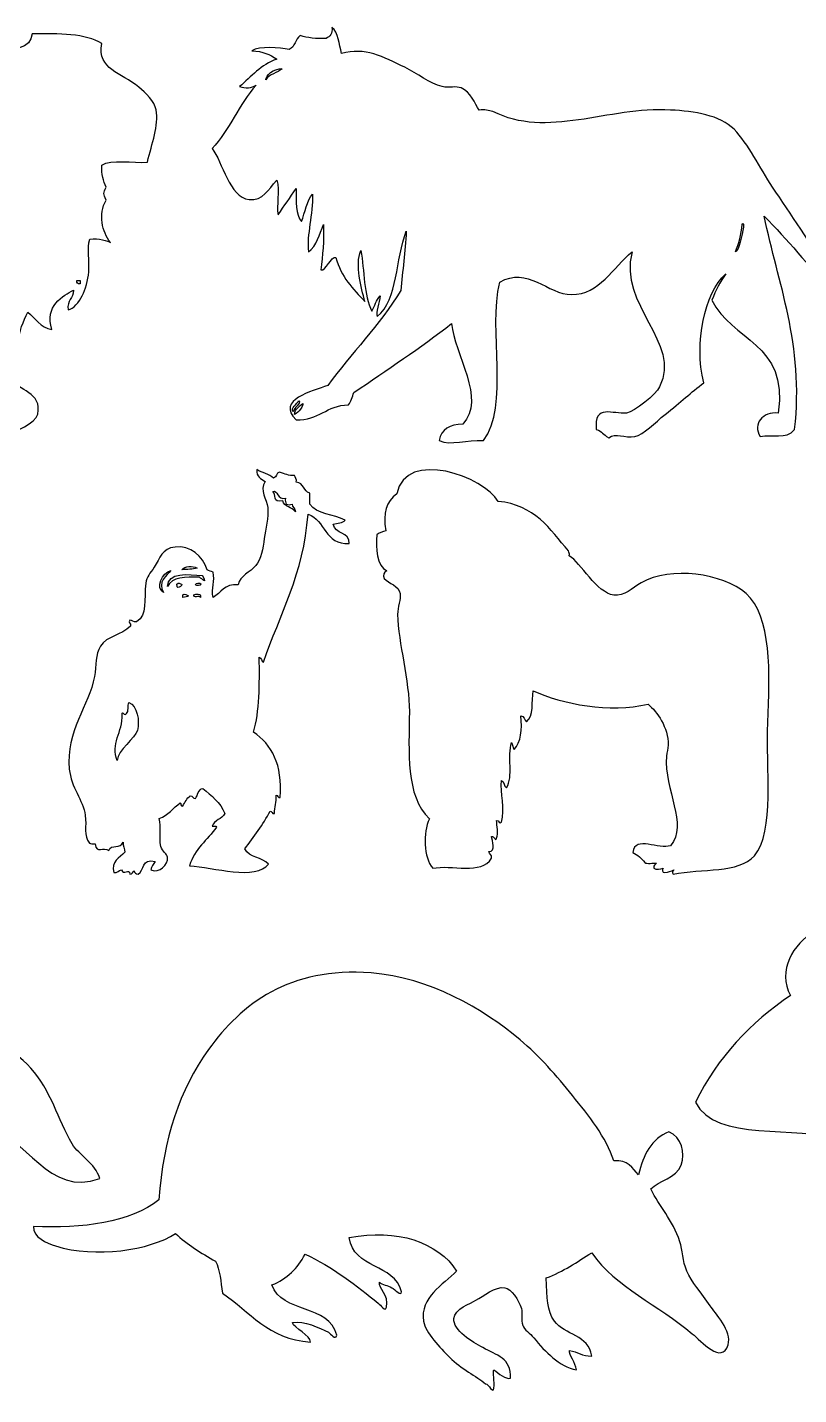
# Model space of a CAD drawing. Header units: centimetres. Extents: x -66 to 65, y -66 to 66.
# Drawn here: x -52.63 to -43.3, y -42.43 to -25.88 of the extents above; entities that cross this region are included whole.
import ezdxf

# ---------------------------------------------------------------- set-up
doc = ezdxf.new("R2010")
doc.units = ezdxf.units.CM
doc.header["$MEASUREMENT"] = 0
doc.layers.add('Layer 1', color=7, linetype='Continuous')

msp = doc.modelspace()

# ---------------------------------------------------------------- linework, layer by layer
at = {"layer": 'Layer 1'}
for points, knots in [([(-51.87578, -28.44854), (-51.91452, -28.56027), (-51.87782, -28.70759), (-51.88896, -28.84303), (-51.88896, -28.84303), (-51.89753, -28.9473), (-51.92677, -29.05676), (-51.96783, -29.13233), (-51.96783, -29.13233), (-52.00995, -29.2098), (-52.07274, -29.29336), (-52.13878, -29.30328), (-52.13878, -29.30328), (-52.1541, -29.18713), (-52.07451, -29.16596), (-52.07306, -29.06661), (-52.07306, -29.06661), (-52.1999, -29.12516), (-52.42747, -29.26275), (-52.33608, -29.54), (-52.33608, -29.54), (-52.4794, -29.51682), (-52.53325, -29.40403), (-52.62532, -29.3296), (-52.62532, -29.3296), (-52.74573, -29.54669), (-52.78306, -29.84691), (-52.83574, -30.13174), (-52.83574, -30.13174), (-52.74763, -30.28295), (-52.44506, -30.30007), (-52.507, -30.56568), (-52.507, -30.56568), (-52.5315, -30.67056), (-52.78381, -30.787), (-52.87522, -30.80235), (-52.87522, -30.80235), (-53.20717, -30.85804), (-53.48773, -30.66538), (-53.59843, -30.48675), (-53.59843, -30.48675), (-53.70924, -30.30794), (-53.7385, -30.08487), (-53.78253, -29.84238), (-53.78253, -29.84238), (-53.8191, -29.64119), (-53.82039, -29.55525), (-53.9798, -29.43476), (-53.9798, -29.43476), (-54.02364, -29.43476), (-54.06746, -29.43476), (-54.1113, -29.43476), (-54.1113, -29.43476), (-54.18173, -29.32112), (-54.23327, -29.18857), (-54.38745, -29.15859), (-54.38745, -29.15859), (-54.45341, -29.14078), (-54.43881, -29.20365), (-54.47945, -29.21119), (-54.47945, -29.21119), (-54.55216, -29.2019), (-54.55803, -29.15317), (-54.62412, -29.15859), (-54.62412, -29.15859), (-54.72453, -29.16687), (-54.78141, -29.31385), (-54.80822, -29.36896), (-54.80822, -29.36896), (-54.87196, -29.49998), (-54.97485, -29.74025), (-54.87397, -29.9081), (-54.87397, -29.9081), (-54.79354, -30.04203), (-54.57184, -30.04304), (-54.5321, -30.14482), (-54.5321, -30.14482), (-54.49064, -30.25089), (-54.55673, -30.3898), (-54.58467, -30.42099), (-54.58467, -30.42099), (-54.803, -30.42454), (-55.01811, -30.42485), (-55.13696, -30.32891), (-55.13696, -30.32891), (-55.2157, -30.07472), (-55.29309, -29.80017), (-55.37368, -29.5268), (-55.37368, -29.5268), (-55.39739, -29.44615), (-55.44734, -29.33389), (-55.42625, -29.23748), (-55.42625, -29.23748), (-55.3972, -29.10471), (-55.21503, -29.056), (-55.25528, -28.89561), (-55.25528, -28.89561), (-55.27698, -28.80944), (-55.37339, -28.73826), (-55.50515, -28.77726), (-55.50515, -28.77726), (-55.55195, -28.79107), (-55.64199, -28.92495), (-55.70242, -29.01393), (-55.70242, -29.01393), (-55.83717, -29.21237), (-55.91702, -29.31974), (-56.04429, -29.53992), (-56.04429, -29.53992), (-56.10319, -29.64181), (-56.17536, -29.76236), (-56.17581, -29.84237), (-56.17581, -29.84237), (-56.1761, -29.90037), (-56.11268, -29.98175), (-56.11003, -30.05277), (-56.11003, -30.05277), (-56.10598, -30.16286), (-56.18425, -30.3014), (-56.29413, -30.31574), (-56.29413, -30.31574), (-56.44502, -30.3355), (-56.68452, -30.27473), (-56.7281, -30.17109), (-56.7281, -30.17109), (-56.78554, -30.03446), (-56.73143, -29.84528), (-56.57022, -29.8029), (-56.57022, -29.8029), (-56.5486, -29.46955), (-56.41859, -29.24452), (-56.2941, -29.01394), (-56.2941, -29.01394), (-56.53712, -29.22508), (-56.93659, -29.3852), (-57.33296, -29.48736), (-57.33296, -29.48736), (-57.34137, -29.53149), (-57.38442, -29.54853), (-57.38553, -29.60571), (-57.38553, -29.60571), (-57.38709, -29.68273), (-57.28501, -29.7394), (-57.26721, -29.82926), (-57.26721, -29.82926), (-57.24872, -29.92258), (-57.25716, -30.04929), (-57.33293, -30.09223), (-57.33293, -30.09223), (-57.52123, -30.19894), (-57.883, -29.86064), (-57.89837, -29.68459), (-57.89837, -29.68459), (-57.92684, -29.35881), (-57.65892, -29.2879), (-57.4118, -29.19805), (-57.4118, -29.19805), (-57.11724, -29.09089), (-56.73642, -28.99109), (-56.51764, -28.81668), (-56.51764, -28.81668), (-56.4507, -28.76337), (-56.3582, -28.65618), (-56.34669, -28.56686), (-56.34669, -28.56686), (-56.28973, -28.12403), (-56.40866, -27.68138), (-56.18892, -27.39655), (-56.18892, -27.39655), (-56.13457, -27.32612), (-56.00842, -27.24248), (-55.91275, -27.173), (-55.91275, -27.173), (-55.80628, -27.09564), (-55.69711, -27.03079), (-55.58401, -27.0152), (-55.58401, -27.0152), (-54.98285, -26.93241), (-54.79195, -27.38488), (-54.36111, -27.35707), (-54.36111, -27.35707), (-54.04324, -27.33662), (-53.78913, -27.05306), (-53.61152, -26.84425), (-53.61152, -26.84425), (-53.53495, -26.75413), (-53.45113, -26.65518), (-53.3617, -26.55493), (-53.3617, -26.55493), (-53.24928, -26.42894), (-53.1517, -26.29072), (-52.94091, -26.25246), (-52.94091, -26.25246), (-52.92289, -26.22508), (-53.0391, -26.21965), (-53.01981, -26.14726), (-53.01981, -26.14726), (-52.79888, -26.15776), (-52.59375, -26.15253), (-52.57272, -25.96319), (-52.57272, -25.96319), (-52.25284, -25.96327), (-51.92494, -25.95536), (-51.73113, -26.08154), (-51.73113, -26.08154), (-51.78931, -26.39822), (-51.49404, -26.42994), (-51.28406, -26.60753), (-51.28406, -26.60753), (-51.20064, -26.67807), (-51.09255, -26.78073), (-51.07366, -26.8837), (-51.07366, -26.8837), (-51.03873, -27.07391), (-51.12687, -27.29074), (-51.17886, -27.51486), (-51.17886, -27.51486), (-51.35658, -27.53439), (-51.61651, -27.47171), (-51.73115, -27.55431), (-51.73115, -27.55431), (-51.73843, -27.66678), (-51.70922, -27.74277), (-51.67858, -27.81731), (-51.67858, -27.81731), (-51.71374, -27.89639), (-51.71374, -27.89597), (-51.67858, -27.97511), (-51.67858, -27.97511), (-51.77645, -28.14923), (-51.73126, -28.35709), (-51.62593, -28.48795), (-51.62593, -28.48795), (-51.65837, -28.47629), (-51.76717, -28.42782), (-51.87578, -28.44854)], [0, 0, 0, 0, 0.01666667, 0.01666667, 0.01666667, 0.01666667, 0.03333333, 0.03333333, 0.03333333, 0.03333333, 0.05, 0.05, 0.05, 0.05, 0.06666667, 0.06666667, 0.06666667, 0.06666667, 0.08333333, 0.08333333, 0.08333333, 0.08333333, 0.1, 0.1, 0.1, 0.1, 0.11666667, 0.11666667, 0.11666667, 0.11666667, 0.13333333, 0.13333333, 0.13333333, 0.13333333, 0.15, 0.15, 0.15, 0.15, 0.16666667, 0.16666667, 0.16666667, 0.16666667, 0.18333333, 0.18333333, 0.18333333, 0.18333333, 0.2, 0.2, 0.2, 0.2, 0.21666667, 0.21666667, 0.21666667, 0.21666667, 0.23333333, 0.23333333, 0.23333333, 0.23333333, 0.25, 0.25, 0.25, 0.25, 0.26666667, 0.26666667, 0.26666667, 0.26666667, 0.28333333, 0.28333333, 0.28333333, 0.28333333, 0.3, 0.3, 0.3, 0.3, 0.31666667, 0.31666667, 0.31666667, 0.31666667, 0.33333333, 0.33333333, 0.33333333, 0.33333333, 0.35, 0.35, 0.35, 0.35, 0.36666667, 0.36666667, 0.36666667, 0.36666667, 0.38333333, 0.38333333, 0.38333333, 0.38333333, 0.4, 0.4, 0.4, 0.4, 0.41666667, 0.41666667, 0.41666667, 0.41666667, 0.43333333, 0.43333333, 0.43333333, 0.43333333, 0.45, 0.45, 0.45, 0.45, 0.46666667, 0.46666667, 0.46666667, 0.46666667, 0.48333333, 0.48333333, 0.48333333, 0.48333333, 0.5, 0.5, 0.5, 0.5, 0.51666667, 0.51666667, 0.51666667, 0.51666667, 0.53333333, 0.53333333, 0.53333333, 0.53333333, 0.55, 0.55, 0.55, 0.55, 0.56666667, 0.56666667, 0.56666667, 0.56666667, 0.58333333, 0.58333333, 0.58333333, 0.58333333, 0.6, 0.6, 0.6, 0.6, 0.61666667, 0.61666667, 0.61666667, 0.61666667, 0.63333333, 0.63333333, 0.63333333, 0.63333333, 0.65, 0.65, 0.65, 0.65, 0.66666667, 0.66666667, 0.66666667, 0.66666667, 0.68333333, 0.68333333, 0.68333333, 0.68333333, 0.7, 0.7, 0.7, 0.7, 0.71666667, 0.71666667, 0.71666667, 0.71666667, 0.73333333, 0.73333333, 0.73333333, 0.73333333, 0.75, 0.75, 0.75, 0.75, 0.76666667, 0.76666667, 0.76666667, 0.76666667, 0.78333333, 0.78333333, 0.78333333, 0.78333333, 0.8, 0.8, 0.8, 0.8, 0.81666667, 0.81666667, 0.81666667, 0.81666667, 0.83333333, 0.83333333, 0.83333333, 0.83333333, 0.85, 0.85, 0.85, 0.85, 0.86666667, 0.86666667, 0.86666667, 0.86666667, 0.88333333, 0.88333333, 0.88333333, 0.88333333, 0.9, 0.9, 0.9, 0.9, 0.91666667, 0.91666667, 0.91666667, 0.91666667, 0.93333333, 0.93333333, 0.93333333, 0.93333333, 0.95, 0.95, 0.95, 0.95, 0.96666667, 0.96666667, 0.96666667, 0.96666667, 1, 1, 1, 1]), ([(-44.17982, -28.86878), (-44.43893, -29.1077), (-44.56439, -29.69611), (-44.44655, -30.18566), (-44.44655, -30.18566), (-44.60123, -30.30361), (-44.72309, -30.41871), (-44.9133, -30.56904), (-44.9133, -30.56904), (-45.03464, -30.66498), (-45.17608, -30.81558), (-45.28004, -30.83577), (-45.28004, -30.83577), (-45.40357, -30.85974), (-45.51219, -30.78219), (-45.59675, -30.85244), (-45.59675, -30.85244), (-45.67253, -30.80889), (-45.66721, -30.77288), (-45.74677, -30.75243), (-45.74677, -30.75243), (-45.77902, -30.43213), (-45.54317, -30.57333), (-45.38003, -30.55238), (-45.38003, -30.55238), (-45.28227, -30.53984), (-45.02379, -30.32256), (-44.97995, -30.23565), (-44.97995, -30.23565), (-44.70923, -29.69881), (-45.48864, -29.24492), (-45.31335, -28.60206), (-45.31335, -28.60206), (-45.54362, -28.79026), (-45.70726, -29.12107), (-46.0468, -29.11879), (-46.0468, -29.11879), (-46.3303, -29.11694), (-46.58462, -28.77221), (-46.91363, -28.96877), (-46.91363, -28.96877), (-47.05987, -29.54961), (-46.78925, -30.46777), (-47.11366, -30.88576), (-47.11366, -30.88576), (-47.30715, -30.86541), (-47.50942, -30.95386), (-47.64709, -30.88576), (-47.64709, -30.88576), (-47.62746, -30.74426), (-47.51731, -30.69328), (-47.36372, -30.68571), (-47.36372, -30.68571), (-47.07157, -30.38379), (-47.47072, -29.83798), (-47.49707, -29.46884), (-47.49707, -29.46884), (-47.8773, -29.76097), (-48.27793, -30.03267), (-48.6806, -30.30233), (-48.6806, -30.30233), (-48.70013, -30.35501), (-48.71105, -30.41634), (-48.7473, -30.45235), (-48.7473, -30.45235), (-49.01286, -30.4591), (-49.10324, -30.64095), (-49.38074, -30.63573), (-49.38074, -30.63573), (-49.62397, -30.38742), (-49.18662, -30.29063), (-48.99733, -30.21898), (-48.99733, -30.21898), (-48.71192, -29.8265), (-48.36693, -29.4936), (-48.11383, -29.06878), (-48.11383, -29.06878), (-48.09089, -28.83055), (-48.05729, -28.60301), (-48.04715, -28.35197), (-48.04715, -28.35197), (-48.17645, -28.68389), (-48.14616, -29.17533), (-48.39719, -29.38551), (-48.39719, -29.38551), (-48.41688, -29.33744), (-48.36954, -29.21356), (-48.36385, -29.13545), (-48.36385, -29.13545), (-48.40864, -29.18511), (-48.42841, -29.2598), (-48.46386, -29.31883), (-48.46386, -29.31883), (-48.56374, -29.12976), (-48.54964, -28.82673), (-48.59721, -28.58535), (-48.59721, -28.58535), (-48.6691, -28.76257), (-48.59157, -29.03482), (-48.5472, -29.20215), (-48.5472, -29.20215), (-48.69018, -29.05065), (-48.83721, -28.90317), (-48.89724, -28.66872), (-48.89724, -28.66872), (-48.95595, -28.64401), (-49.02017, -28.8452), (-49.08062, -28.81874), (-49.08062, -28.81874), (-49.05869, -28.64621), (-49.04297, -28.46745), (-49.04728, -28.26867), (-49.04728, -28.26867), (-49.09938, -28.38882), (-49.12983, -28.53061), (-49.23064, -28.60207), (-49.23064, -28.60207), (-49.25543, -28.39382), (-49.1727, -28.14889), (-49.18063, -27.90193), (-49.18063, -27.90193), (-49.25186, -27.98631), (-49.27122, -28.12251), (-49.31401, -28.23533), (-49.31401, -28.23533), (-49.38719, -28.15297), (-49.3764, -27.9866), (-49.38069, -27.83528), (-49.38069, -27.83528), (-49.44922, -27.94455), (-49.52666, -28.04494), (-49.59738, -28.15201), (-49.59738, -28.15201), (-49.62201, -28.05417), (-49.57304, -27.85711), (-49.61405, -27.73526), (-49.61405, -27.73526), (-49.71957, -27.84768), (-49.78058, -27.98537), (-49.94745, -27.96862), (-49.94745, -27.96862), (-50.19243, -27.94401), (-50.26823, -27.50846), (-50.39753, -27.35182), (-50.39753, -27.35182), (-50.18523, -27.13073), (-50.07082, -26.81173), (-49.8641, -26.58503), (-49.8641, -26.58503), (-49.91879, -26.6212), (-49.99245, -26.62287), (-50.06413, -26.60173), (-50.06413, -26.60173), (-49.92163, -26.48309), (-49.80661, -26.33693), (-49.61405, -26.26833), (-49.61405, -26.26833), (-49.69432, -26.21523), (-49.78547, -26.173), (-49.91411, -26.16832), (-49.91411, -26.16832), (-49.82394, -26.11183), (-49.57896, -26.12858), (-49.46403, -26.15165), (-49.46403, -26.15165), (-49.3891, -26.12657), (-49.39291, -26.02274), (-49.33065, -25.98494), (-49.33065, -25.98494), (-49.23958, -26.01055), (-49.14028, -26.02793), (-49.01392, -26.01828), (-49.01392, -26.01828), (-48.97079, -25.99476), (-48.93444, -25.96441), (-48.94724, -25.88493), (-48.94724, -25.88493), (-48.86657, -25.94875), (-48.8576, -26.08424), (-48.83056, -26.20166), (-48.83056, -26.20166), (-48.54801, -26.11924), (-48.32568, -26.24368), (-48.06377, -26.36837), (-48.06377, -26.36837), (-47.91304, -26.44013), (-47.76537, -26.56948), (-47.61369, -26.60173), (-47.61369, -26.60173), (-47.52386, -26.62083), (-47.44713, -26.59199), (-47.38033, -26.6184), (-47.38033, -26.6184), (-47.26934, -26.66224), (-47.21388, -26.81025), (-47.16364, -26.8851), (-47.16364, -26.8851), (-47.09268, -26.87526), (-47.05339, -26.89709), (-46.99695, -26.90177), (-46.99695, -26.90177), (-46.35007, -27.23988), (-45.60096, -26.84219), (-44.8466, -26.8851), (-44.8466, -26.8851), (-44.56069, -26.90135), (-44.24787, -26.94744), (-44.07981, -27.11846), (-44.07981, -27.11846), (-43.90569, -27.29563), (-43.77247, -27.58315), (-43.61306, -27.8186), (-43.61306, -27.8186), (-43.17708, -28.46241), (-42.63183, -29.28079), (-42.27951, -29.93564), (-42.27951, -29.93564), (-42.22747, -29.96141), (-42.15002, -29.9617), (-42.11282, -30.00232), (-42.11282, -30.00232), (-42.16108, -30.08741), (-42.22159, -30.16025), (-42.32951, -30.1857), (-42.32951, -30.1857), (-42.61923, -29.38264), (-43.1657, -28.73991), (-43.71307, -28.1687), (-43.71307, -28.1687), (-43.55099, -28.98441), (-43.22917, -29.71098), (-43.34636, -30.75246), (-43.34636, -30.75246), (-43.45164, -30.8783), (-43.6179, -30.80173), (-43.76308, -30.8358), (-43.76308, -30.8358), (-43.85841, -30.67948), (-43.72927, -30.53325), (-43.54639, -30.5524), (-43.54639, -30.5524), (-43.41561, -29.69928), (-44.11493, -29.67623), (-44.34654, -29.18551), (-44.34654, -29.18551), (-44.30402, -29.06682), (-44.2471, -28.96262), (-44.17982, -28.86878)], [0, 0, 0, 0, 0.01587302, 0.01587302, 0.01587302, 0.01587302, 0.03174603, 0.03174603, 0.03174603, 0.03174603, 0.04761905, 0.04761905, 0.04761905, 0.04761905, 0.06349206, 0.06349206, 0.06349206, 0.06349206, 0.07936508, 0.07936508, 0.07936508, 0.07936508, 0.0952381, 0.0952381, 0.0952381, 0.0952381, 0.11111111, 0.11111111, 0.11111111, 0.11111111, 0.12698413, 0.12698413, 0.12698413, 0.12698413, 0.14285714, 0.14285714, 0.14285714, 0.14285714, 0.15873016, 0.15873016, 0.15873016, 0.15873016, 0.17460317, 0.17460317, 0.17460317, 0.17460317, 0.19047619, 0.19047619, 0.19047619, 0.19047619, 0.20634921, 0.20634921, 0.20634921, 0.20634921, 0.22222222, 0.22222222, 0.22222222, 0.22222222, 0.23809524, 0.23809524, 0.23809524, 0.23809524, 0.25396825, 0.25396825, 0.25396825, 0.25396825, 0.26984127, 0.26984127, 0.26984127, 0.26984127, 0.28571429, 0.28571429, 0.28571429, 0.28571429, 0.3015873, 0.3015873, 0.3015873, 0.3015873, 0.31746032, 0.31746032, 0.31746032, 0.31746032, 0.33333333, 0.33333333, 0.33333333, 0.33333333, 0.34920635, 0.34920635, 0.34920635, 0.34920635, 0.36507937, 0.36507937, 0.36507937, 0.36507937, 0.38095238, 0.38095238, 0.38095238, 0.38095238, 0.3968254, 0.3968254, 0.3968254, 0.3968254, 0.41269841, 0.41269841, 0.41269841, 0.41269841, 0.42857143, 0.42857143, 0.42857143, 0.42857143, 0.44444444, 0.44444444, 0.44444444, 0.44444444, 0.46031746, 0.46031746, 0.46031746, 0.46031746, 0.47619048, 0.47619048, 0.47619048, 0.47619048, 0.49206349, 0.49206349, 0.49206349, 0.49206349, 0.50793651, 0.50793651, 0.50793651, 0.50793651, 0.52380952, 0.52380952, 0.52380952, 0.52380952, 0.53968254, 0.53968254, 0.53968254, 0.53968254, 0.55555556, 0.55555556, 0.55555556, 0.55555556, 0.57142857, 0.57142857, 0.57142857, 0.57142857, 0.58730159, 0.58730159, 0.58730159, 0.58730159, 0.6031746, 0.6031746, 0.6031746, 0.6031746, 0.61904762, 0.61904762, 0.61904762, 0.61904762, 0.63492063, 0.63492063, 0.63492063, 0.63492063, 0.65079365, 0.65079365, 0.65079365, 0.65079365, 0.66666667, 0.66666667, 0.66666667, 0.66666667, 0.68253968, 0.68253968, 0.68253968, 0.68253968, 0.6984127, 0.6984127, 0.6984127, 0.6984127, 0.71428571, 0.71428571, 0.71428571, 0.71428571, 0.73015873, 0.73015873, 0.73015873, 0.73015873, 0.74603175, 0.74603175, 0.74603175, 0.74603175, 0.76190476, 0.76190476, 0.76190476, 0.76190476, 0.77777778, 0.77777778, 0.77777778, 0.77777778, 0.79365079, 0.79365079, 0.79365079, 0.79365079, 0.80952381, 0.80952381, 0.80952381, 0.80952381, 0.82539683, 0.82539683, 0.82539683, 0.82539683, 0.84126984, 0.84126984, 0.84126984, 0.84126984, 0.85714286, 0.85714286, 0.85714286, 0.85714286, 0.87301587, 0.87301587, 0.87301587, 0.87301587, 0.88888889, 0.88888889, 0.88888889, 0.88888889, 0.9047619, 0.9047619, 0.9047619, 0.9047619, 0.92063492, 0.92063492, 0.92063492, 0.92063492, 0.93650794, 0.93650794, 0.93650794, 0.93650794, 0.95238095, 0.95238095, 0.95238095, 0.95238095, 0.96825397, 0.96825397, 0.96825397, 0.96825397, 1, 1, 1, 1]), ([(-49.74745, -26.51838), (-49.7039, -26.45081), (-49.60471, -26.43885), (-49.5474, -26.38503), (-49.5474, -26.38503), (-49.65302, -26.37974), (-49.74946, -26.47144), (-49.74745, -26.51838)], [0, 0, 0, 0, 0.33333333, 0.33333333, 0.33333333, 0.33333333, 1, 1, 1, 1]), ([(-44.06314, -28.60208), (-44.0111, -28.58713), (-43.98927, -28.39835), (-43.96313, -28.30202), (-43.96313, -28.30202), (-43.96186, -28.27866), (-43.96686, -28.23826), (-43.9798, -28.26868), (-43.9798, -28.26868), (-43.99191, -28.39546), (-44.02274, -28.50357), (-44.06314, -28.60208)], [0, 0, 0, 0, 0.25, 0.25, 0.25, 0.25, 0.5, 0.5, 0.5, 0.5, 1, 1, 1, 1]), ([(-51.99413, -28.98768), (-51.99413, -28.97453), (-51.99413, -28.96138), (-51.99413, -28.94826), (-51.99413, -28.94826), (-52.00728, -28.94826), (-52.02043, -28.94826), (-52.03358, -28.94826), (-52.03358, -28.94826), (-52.03596, -28.97691), (-52.02281, -28.99006), (-51.99413, -28.98768)], [0, 0, 0, 0, 0.25, 0.25, 0.25, 0.25, 0.5, 0.5, 0.5, 0.5, 1, 1, 1, 1]), ([(-49.41405, -30.53573), (-49.40916, -30.48424), (-49.31324, -30.43757), (-49.34735, -30.40238), (-49.34735, -30.40238), (-49.36182, -30.44432), (-49.45916, -30.48951), (-49.41405, -30.53573)], [0, 0, 0, 0, 0.33333333, 0.33333333, 0.33333333, 0.33333333, 1, 1, 1, 1]), ([(-49.39738, -30.56904), (-49.34859, -30.55055), (-49.28853, -30.45649), (-49.29737, -30.43569), (-49.29737, -30.43569), (-49.33703, -30.47385), (-49.39224, -30.49641), (-49.39738, -30.56904)], [0, 0, 0, 0, 0.33333333, 0.33333333, 0.33333333, 0.33333333, 1, 1, 1, 1]), ([(-44.81646, -36.13185), (-44.83845, -36.11076), (-44.81522, -36.09912), (-44.80633, -36.08118), (-44.80633, -36.08118), (-44.84446, -36.09033), (-44.87189, -36.11023), (-44.91783, -36.11158), (-44.91783, -36.11158), (-44.94799, -36.11372), (-44.95358, -36.07544), (-44.93812, -36.06089), (-44.93812, -36.06089), (-44.9714, -36.06404), (-45.02112, -36.08433), (-45.04962, -36.06089), (-45.04962, -36.06089), (-45.06002, -36.02009), (-45.03382, -36.01588), (-45.01922, -36.00009), (-45.01922, -36.00009), (-45.06335, -35.99353), (-45.13378, -36.01329), (-45.16112, -35.98993), (-45.16112, -35.98993), (-45.19811, -35.93908), (-45.24737, -35.90047), (-45.30302, -35.8683), (-45.30302, -35.8683), (-45.27963, -35.65751), (-44.98698, -35.84258), (-44.8469, -35.78723), (-44.8469, -35.78723), (-44.63142, -35.5299), (-44.92794, -35.11479), (-44.89757, -34.70268), (-44.89757, -34.70268), (-44.89416, -34.65611), (-44.87786, -34.61436), (-44.8773, -34.57092), (-44.8773, -34.57092), (-44.8745, -34.35375), (-45.00771, -34.16965), (-45.12056, -34.07427), (-45.12056, -34.07427), (-45.58239, -34.18365), (-46.16347, -34.07583), (-46.50917, -33.91208), (-46.50917, -33.91208), (-46.53007, -34.04323), (-46.50263, -34.2227), (-46.59024, -34.28713), (-46.59024, -34.28713), (-46.61948, -34.26909), (-46.61612, -34.21836), (-46.6612, -34.21617), (-46.6612, -34.21617), (-46.64189, -34.38394), (-46.65623, -34.53452), (-46.74229, -34.62159), (-46.74229, -34.62159), (-46.76105, -34.6032), (-46.75544, -34.56042), (-46.77269, -34.54052), (-46.77269, -34.54052), (-46.82521, -34.70234), (-46.74636, -34.95015), (-46.83352, -35.08789), (-46.83352, -35.08789), (-46.86831, -35.07201), (-46.85625, -35.00928), (-46.89432, -34.99666), (-46.89432, -34.99666), (-46.90652, -35.152), (-46.85331, -35.33713), (-46.89432, -35.50347), (-46.89432, -35.50347), (-46.92181, -35.53109), (-46.91956, -35.47725), (-46.95515, -35.48318), (-46.95515, -35.48318), (-46.94861, -35.54104), (-46.93128, -35.64148), (-46.95515, -35.69604), (-46.95515, -35.69604), (-46.96293, -35.74724), (-46.98322, -35.6641), (-47.01595, -35.67575), (-47.01595, -35.67575), (-47.00682, -35.72621), (-46.95703, -35.85863), (-47.04638, -35.85821), (-47.04638, -35.85821), (-47.03969, -35.88866), (-47.00741, -35.89358), (-47.01595, -35.93928), (-47.01595, -35.93928), (-47.13398, -36.14534), (-47.50636, -36.01172), (-47.72548, -36.06091), (-47.72548, -36.06091), (-47.83967, -35.92669), (-47.84555, -35.63152), (-47.76601, -35.46287), (-47.76601, -35.46287), (-48.06076, -35.17641), (-48.01088, -34.65478), (-48.00927, -34.16546), (-48.00927, -34.16546), (-48.00803, -33.79264), (-48.14376, -33.33509), (-48.15117, -32.9897), (-48.15117, -32.9897), (-48.15315, -32.89691), (-48.10971, -32.80507), (-48.12077, -32.73631), (-48.12077, -32.73631), (-48.13567, -32.64368), (-48.25714, -32.6118), (-48.31336, -32.55385), (-48.31336, -32.55385), (-48.33289, -32.51625), (-48.31521, -32.47651), (-48.28296, -32.46262), (-48.28296, -32.46262), (-48.40456, -32.40409), (-48.4147, -32.18359), (-48.40459, -32.02677), (-48.40459, -32.02677), (-48.38027, -31.99703), (-48.33318, -31.99007), (-48.29309, -31.97608), (-48.29309, -31.97608), (-48.3345, -31.75648), (-48.28825, -31.62384), (-48.16133, -31.53012), (-48.16133, -31.53012), (-48.05084, -30.97539), (-47.09577, -31.32565), (-46.93488, -31.62132), (-46.93488, -31.62132), (-46.49091, -31.66048), (-46.30774, -31.96046), (-46.08345, -32.21936), (-46.08345, -32.21936), (-46.08369, -32.24325), (-46.06599, -32.24921), (-46.07332, -32.28019), (-46.07332, -32.28019), (-45.93875, -32.35824), (-45.73828, -32.72985), (-45.53608, -32.75657), (-45.53608, -32.75657), (-45.40514, -32.7739), (-45.31494, -32.66891), (-45.20159, -32.60454), (-45.20159, -32.60454), (-44.84906, -32.40425), (-44.21451, -32.48982), (-43.93458, -32.7363), (-43.93458, -32.7363), (-43.62438, -33.00943), (-43.64327, -33.70023), (-43.67105, -34.29724), (-43.67105, -34.29724), (-43.696, -34.83403), (-43.5813, -35.62243), (-43.83321, -35.90887), (-43.83321, -35.90887), (-44.02311, -36.12479), (-44.4666, -36.05846), (-44.81646, -36.13185)], [0, 0, 0, 0, 0.02272727, 0.02272727, 0.02272727, 0.02272727, 0.04545455, 0.04545455, 0.04545455, 0.04545455, 0.06818182, 0.06818182, 0.06818182, 0.06818182, 0.09090909, 0.09090909, 0.09090909, 0.09090909, 0.11363636, 0.11363636, 0.11363636, 0.11363636, 0.13636364, 0.13636364, 0.13636364, 0.13636364, 0.15909091, 0.15909091, 0.15909091, 0.15909091, 0.18181818, 0.18181818, 0.18181818, 0.18181818, 0.20454545, 0.20454545, 0.20454545, 0.20454545, 0.22727273, 0.22727273, 0.22727273, 0.22727273, 0.25, 0.25, 0.25, 0.25, 0.27272727, 0.27272727, 0.27272727, 0.27272727, 0.29545455, 0.29545455, 0.29545455, 0.29545455, 0.31818182, 0.31818182, 0.31818182, 0.31818182, 0.34090909, 0.34090909, 0.34090909, 0.34090909, 0.36363636, 0.36363636, 0.36363636, 0.36363636, 0.38636364, 0.38636364, 0.38636364, 0.38636364, 0.40909091, 0.40909091, 0.40909091, 0.40909091, 0.43181818, 0.43181818, 0.43181818, 0.43181818, 0.45454545, 0.45454545, 0.45454545, 0.45454545, 0.47727273, 0.47727273, 0.47727273, 0.47727273, 0.5, 0.5, 0.5, 0.5, 0.52272727, 0.52272727, 0.52272727, 0.52272727, 0.54545455, 0.54545455, 0.54545455, 0.54545455, 0.56818182, 0.56818182, 0.56818182, 0.56818182, 0.59090909, 0.59090909, 0.59090909, 0.59090909, 0.61363636, 0.61363636, 0.61363636, 0.61363636, 0.63636364, 0.63636364, 0.63636364, 0.63636364, 0.65909091, 0.65909091, 0.65909091, 0.65909091, 0.68181818, 0.68181818, 0.68181818, 0.68181818, 0.70454545, 0.70454545, 0.70454545, 0.70454545, 0.72727273, 0.72727273, 0.72727273, 0.72727273, 0.75, 0.75, 0.75, 0.75, 0.77272727, 0.77272727, 0.77272727, 0.77272727, 0.79545455, 0.79545455, 0.79545455, 0.79545455, 0.81818182, 0.81818182, 0.81818182, 0.81818182, 0.84090909, 0.84090909, 0.84090909, 0.84090909, 0.86363636, 0.86363636, 0.86363636, 0.86363636, 0.88636364, 0.88636364, 0.88636364, 0.88636364, 0.90909091, 0.90909091, 0.90909091, 0.90909091, 0.93181818, 0.93181818, 0.93181818, 0.93181818, 0.95454545, 0.95454545, 0.95454545, 0.95454545, 1, 1, 1, 1]), ([(-49.85601, -31.23706), (-49.7905, -31.27331), (-49.70655, -31.29109), (-49.65249, -31.33882), (-49.65249, -31.33882), (-49.6132, -31.33064), (-49.62063, -31.27572), (-49.58129, -31.26759), (-49.58129, -31.26759), (-49.50837, -31.28423), (-49.47347, -31.3158), (-49.39812, -31.30828), (-49.39812, -31.30828), (-49.38653, -31.33061), (-49.37187, -31.34987), (-49.37777, -31.38969), (-49.37777, -31.38969), (-49.28599, -31.39628), (-49.29085, -31.49949), (-49.21495, -31.52198), (-49.21495, -31.52198), (-49.21495, -31.56606), (-49.21495, -31.61017), (-49.21495, -31.65425), (-49.21495, -31.65425), (-49.13063, -31.77686), (-48.92282, -31.77593), (-48.78759, -31.84761), (-48.78759, -31.84761), (-48.81172, -31.88791), (-48.88493, -31.87915), (-48.93007, -31.89849), (-48.93007, -31.89849), (-48.91152, -32.02242), (-48.73137, -31.98472), (-48.73671, -32.13254), (-48.73671, -32.13254), (-49.03357, -32.14447), (-49.02444, -31.85044), (-49.23532, -31.77638), (-49.23532, -31.77638), (-49.28826, -32.50015), (-49.57639, -32.98878), (-49.77462, -33.56729), (-49.77462, -33.56729), (-49.79796, -33.55329), (-49.79854, -33.51657), (-49.82553, -33.50622), (-49.82553, -33.50622), (-49.8231, -33.83422), (-49.81839, -34.16456), (-49.89673, -34.41186), (-49.89673, -34.41186), (-49.67234, -34.56053), (-49.54338, -34.80471), (-49.57111, -35.20553), (-49.57111, -35.20553), (-49.60305, -35.21035), (-49.59799, -35.17815), (-49.62199, -35.17502), (-49.62199, -35.17502), (-49.61151, -35.26688), (-49.64305, -35.31678), (-49.64236, -35.39888), (-49.64236, -35.39888), (-49.6743, -35.4037), (-49.66924, -35.3715), (-49.69324, -35.36835), (-49.69324, -35.36835), (-49.78082, -35.53517), (-49.89073, -35.67966), (-49.99849, -35.82626), (-49.99849, -35.82626), (-49.94727, -35.93109), (-49.78947, -35.92929), (-49.71359, -36.00943), (-49.71359, -36.00943), (-49.86334, -36.21165), (-50.38211, -36.04901), (-50.67006, -36.0298), (-50.67006, -36.0298), (-50.61063, -35.82464), (-50.45106, -35.71966), (-50.34444, -35.56173), (-50.34444, -35.56173), (-50.34275, -35.53966), (-50.38053, -35.5571), (-50.39532, -35.55154), (-50.39532, -35.55154), (-50.36944, -35.47566), (-50.27803, -35.46531), (-50.24268, -35.3989), (-50.24268, -35.3989), (-50.29668, -35.26293), (-50.40638, -35.18268), (-50.50724, -35.09362), (-50.50724, -35.09362), (-50.56854, -35.10354), (-50.56561, -35.1777), (-50.59884, -35.21573), (-50.59884, -35.21573), (-50.63485, -35.22123), (-50.62384, -35.17969), (-50.65988, -35.18522), (-50.65988, -35.18522), (-50.70322, -35.21313), (-50.72425, -35.26333), (-50.75148, -35.3073), (-50.75148, -35.3073), (-50.78431, -35.31643), (-50.76577, -35.27412), (-50.78199, -35.26661), (-50.78199, -35.26661), (-50.86639, -35.33146), (-50.93002, -35.41708), (-51.03639, -35.45997), (-51.03639, -35.45997), (-51.00594, -35.55728), (-51.0429, -35.68225), (-51.01602, -35.79575), (-51.01602, -35.79575), (-51.0011, -35.85875), (-50.93797, -35.88587), (-50.93463, -35.92802), (-50.93463, -35.92802), (-50.92749, -36.01777), (-51.0353, -36.12582), (-51.13812, -36.08068), (-51.13812, -36.08068), (-51.13762, -36.03028), (-51.09788, -36.01919), (-51.08724, -35.97889), (-51.08724, -35.97889), (-51.25004, -35.93481), (-51.2158, -36.08774), (-51.29073, -36.13155), (-51.29073, -36.13155), (-51.32118, -36.13147), (-51.33349, -36.11327), (-51.34161, -36.09083), (-51.34161, -36.09083), (-51.36193, -36.10107), (-51.35767, -36.13584), (-51.39249, -36.13155), (-51.39249, -36.13155), (-51.39733, -36.05292), (-51.46761, -36.14801), (-51.49428, -36.08067), (-51.49428, -36.08067), (-51.53159, -36.08406), (-51.53534, -36.12097), (-51.58585, -36.11118), (-51.58585, -36.11118), (-51.62705, -35.9841), (-51.51288, -35.92716), (-51.45356, -35.86697), (-51.45356, -35.86697), (-51.45605, -35.82196), (-51.47441, -35.79283), (-51.47393, -35.74489), (-51.47393, -35.74489), (-51.50335, -35.82784), (-51.61884, -35.76233), (-51.64691, -35.84665), (-51.64691, -35.84665), (-51.71205, -35.78892), (-51.79912, -35.89904), (-51.80971, -35.76524), (-51.80971, -35.76524), (-51.83672, -35.76513), (-51.86781, -35.7691), (-51.88091, -35.75505), (-51.88091, -35.75505), (-51.95573, -35.66414), (-51.9124, -35.55502), (-51.93182, -35.41927), (-51.93182, -35.41927), (-51.9578, -35.23713), (-52.10375, -35.0791), (-52.12515, -34.85965), (-52.12515, -34.85965), (-52.16992, -34.40084), (-51.88628, -34.09395), (-51.8199, -33.74033), (-51.8199, -33.74033), (-51.79471, -33.60627), (-51.81262, -33.47178), (-51.74867, -33.37399), (-51.74867, -33.37399), (-51.66461, -33.24548), (-51.50277, -33.24294), (-51.38235, -33.12981), (-51.38235, -33.12981), (-51.37269, -33.09041), (-51.42201, -33.0879), (-51.39251, -33.05858), (-51.39251, -33.05858), (-51.35917, -33.05914), (-51.35362, -33.08753), (-51.31112, -33.07895), (-51.31112, -33.07895), (-51.17272, -32.99799), (-51.22489, -32.80997), (-51.1992, -32.61088), (-51.1992, -32.61088), (-51.18878, -32.53023), (-51.14591, -32.49348), (-51.09741, -32.41755), (-51.09741, -32.41755), (-51.02618, -32.30595), (-51.00743, -32.1922), (-50.84304, -32.17334), (-50.84304, -32.17334), (-50.66135, -32.15246), (-50.50964, -32.28415), (-50.45638, -32.44808), (-50.45638, -32.44808), (-50.43611, -32.46176), (-50.40793, -32.46747), (-50.38515, -32.47859), (-50.38515, -32.47859), (-50.3584, -32.58315), (-50.40714, -32.67451), (-50.38515, -32.78387), (-50.38515, -32.78387), (-50.28971, -32.72669), (-50.24765, -32.61612), (-50.0799, -32.63123), (-50.0799, -32.63123), (-50.05744, -32.51622), (-49.93446, -32.47931), (-49.86622, -32.39718), (-49.86622, -32.39718), (-49.80838, -32.32759), (-49.77954, -32.18612), (-49.76443, -32.07156), (-49.76443, -32.07156), (-49.74903, -31.95446), (-49.71003, -31.81444), (-49.72374, -31.69508), (-49.72374, -31.69508), (-49.7353, -31.59443), (-49.82852, -31.48847), (-49.75427, -31.37962), (-49.75427, -31.37962), (-49.80203, -31.34591), (-49.86442, -31.32686), (-49.85601, -31.23706)], [0, 0, 0, 0, 0.01587302, 0.01587302, 0.01587302, 0.01587302, 0.03174603, 0.03174603, 0.03174603, 0.03174603, 0.04761905, 0.04761905, 0.04761905, 0.04761905, 0.06349206, 0.06349206, 0.06349206, 0.06349206, 0.07936508, 0.07936508, 0.07936508, 0.07936508, 0.0952381, 0.0952381, 0.0952381, 0.0952381, 0.11111111, 0.11111111, 0.11111111, 0.11111111, 0.12698413, 0.12698413, 0.12698413, 0.12698413, 0.14285714, 0.14285714, 0.14285714, 0.14285714, 0.15873016, 0.15873016, 0.15873016, 0.15873016, 0.17460317, 0.17460317, 0.17460317, 0.17460317, 0.19047619, 0.19047619, 0.19047619, 0.19047619, 0.20634921, 0.20634921, 0.20634921, 0.20634921, 0.22222222, 0.22222222, 0.22222222, 0.22222222, 0.23809524, 0.23809524, 0.23809524, 0.23809524, 0.25396825, 0.25396825, 0.25396825, 0.25396825, 0.26984127, 0.26984127, 0.26984127, 0.26984127, 0.28571429, 0.28571429, 0.28571429, 0.28571429, 0.3015873, 0.3015873, 0.3015873, 0.3015873, 0.31746032, 0.31746032, 0.31746032, 0.31746032, 0.33333333, 0.33333333, 0.33333333, 0.33333333, 0.34920635, 0.34920635, 0.34920635, 0.34920635, 0.36507937, 0.36507937, 0.36507937, 0.36507937, 0.38095238, 0.38095238, 0.38095238, 0.38095238, 0.3968254, 0.3968254, 0.3968254, 0.3968254, 0.41269841, 0.41269841, 0.41269841, 0.41269841, 0.42857143, 0.42857143, 0.42857143, 0.42857143, 0.44444444, 0.44444444, 0.44444444, 0.44444444, 0.46031746, 0.46031746, 0.46031746, 0.46031746, 0.47619048, 0.47619048, 0.47619048, 0.47619048, 0.49206349, 0.49206349, 0.49206349, 0.49206349, 0.50793651, 0.50793651, 0.50793651, 0.50793651, 0.52380952, 0.52380952, 0.52380952, 0.52380952, 0.53968254, 0.53968254, 0.53968254, 0.53968254, 0.55555556, 0.55555556, 0.55555556, 0.55555556, 0.57142857, 0.57142857, 0.57142857, 0.57142857, 0.58730159, 0.58730159, 0.58730159, 0.58730159, 0.6031746, 0.6031746, 0.6031746, 0.6031746, 0.61904762, 0.61904762, 0.61904762, 0.61904762, 0.63492063, 0.63492063, 0.63492063, 0.63492063, 0.65079365, 0.65079365, 0.65079365, 0.65079365, 0.66666667, 0.66666667, 0.66666667, 0.66666667, 0.68253968, 0.68253968, 0.68253968, 0.68253968, 0.6984127, 0.6984127, 0.6984127, 0.6984127, 0.71428571, 0.71428571, 0.71428571, 0.71428571, 0.73015873, 0.73015873, 0.73015873, 0.73015873, 0.74603175, 0.74603175, 0.74603175, 0.74603175, 0.76190476, 0.76190476, 0.76190476, 0.76190476, 0.77777778, 0.77777778, 0.77777778, 0.77777778, 0.79365079, 0.79365079, 0.79365079, 0.79365079, 0.80952381, 0.80952381, 0.80952381, 0.80952381, 0.82539683, 0.82539683, 0.82539683, 0.82539683, 0.84126984, 0.84126984, 0.84126984, 0.84126984, 0.85714286, 0.85714286, 0.85714286, 0.85714286, 0.87301587, 0.87301587, 0.87301587, 0.87301587, 0.88888889, 0.88888889, 0.88888889, 0.88888889, 0.9047619, 0.9047619, 0.9047619, 0.9047619, 0.92063492, 0.92063492, 0.92063492, 0.92063492, 0.93650794, 0.93650794, 0.93650794, 0.93650794, 0.95238095, 0.95238095, 0.95238095, 0.95238095, 0.96825397, 0.96825397, 0.96825397, 0.96825397, 1, 1, 1, 1]), ([(-49.54054, -31.61356), (-49.52504, -31.69301), (-49.42775, -31.69069), (-49.3879, -31.74585), (-49.3879, -31.74585), (-49.3892, -31.70304), (-49.42732, -31.69706), (-49.42859, -31.65425), (-49.42859, -31.65425), (-49.45743, -31.66486), (-49.47103, -31.66483), (-49.49982, -31.65425), (-49.49982, -31.65425), (-49.50307, -31.63038), (-49.51591, -31.61607), (-49.51001, -31.58305), (-49.51001, -31.58305), (-49.60764, -31.6093), (-49.60044, -31.47695), (-49.66265, -31.50164), (-49.66265, -31.50164), (-49.6142, -31.52924), (-49.67217, -31.64979), (-49.54054, -31.61356)], [0, 0, 0, 0, 0.14285714, 0.14285714, 0.14285714, 0.14285714, 0.28571429, 0.28571429, 0.28571429, 0.28571429, 0.42857143, 0.42857143, 0.42857143, 0.42857143, 0.57142857, 0.57142857, 0.57142857, 0.57142857, 0.71428571, 0.71428571, 0.71428571, 0.71428571, 1, 1, 1, 1]), ([(-50.76162, -32.44795), (-50.69629, -32.44544), (-50.63068, -32.44321), (-50.57848, -32.42758), (-50.57848, -32.42758), (-50.63597, -32.39763), (-50.72334, -32.4052), (-50.76162, -32.44795)], [0, 0, 0, 0, 0.33333333, 0.33333333, 0.33333333, 0.33333333, 1, 1, 1, 1]), ([(-50.98549, -32.7227), (-51.06161, -32.59694), (-50.94678, -32.51913), (-50.89392, -32.45814), (-50.89392, -32.45814), (-50.99977, -32.48008), (-51.08595, -32.6724), (-50.98549, -32.7227)], [0, 0, 0, 0, 0.33333333, 0.33333333, 0.33333333, 0.33333333, 1, 1, 1, 1]), ([(-50.54794, -32.53953), (-50.53651, -32.55863), (-50.50852, -32.56115), (-50.49706, -32.58025), (-50.49706, -32.58025), (-50.47526, -32.602), (-50.50436, -32.52733), (-50.51743, -32.51918), (-50.51743, -32.51918), (-50.67787, -32.50402), (-50.93706, -32.47058), (-50.93465, -32.65145), (-50.93465, -32.65145), (-50.88468, -32.53519), (-50.71892, -32.53476), (-50.54794, -32.53953)], [0, 0, 0, 0, 0.2, 0.2, 0.2, 0.2, 0.4, 0.4, 0.4, 0.4, 0.6, 0.6, 0.6, 0.6, 1, 1, 1, 1]), ([(-50.82269, -32.62094), (-50.82343, -32.63867), (-50.82039, -32.65256), (-50.8125, -32.66163), (-50.8125, -32.66163), (-50.78771, -32.65589), (-50.76014, -32.65293), (-50.76159, -32.62094), (-50.76159, -32.62094), (-50.78541, -32.61779), (-50.80369, -32.60102), (-50.82269, -32.62094)], [0, 0, 0, 0, 0.25, 0.25, 0.25, 0.25, 0.5, 0.5, 0.5, 0.5, 1, 1, 1, 1]), ([(-50.75146, -32.7532), (-50.75146, -32.76339), (-50.75146, -32.77357), (-50.75146, -32.78373), (-50.75146, -32.78373), (-50.7249, -32.77979), (-50.69563, -32.77852), (-50.68023, -32.76336), (-50.68023, -32.76336), (-50.70048, -32.75389), (-50.72868, -32.73027), (-50.75146, -32.7532)], [0, 0, 0, 0, 0.25, 0.25, 0.25, 0.25, 0.5, 0.5, 0.5, 0.5, 1, 1, 1, 1]), ([(-50.61917, -32.7532), (-50.62586, -32.79723), (-50.54789, -32.75653), (-50.53776, -32.78373), (-50.53776, -32.78373), (-50.5249, -32.72643), (-50.59186, -32.74291), (-50.61917, -32.7532)], [0, 0, 0, 0, 0.33333333, 0.33333333, 0.33333333, 0.33333333, 1, 1, 1, 1]), ([(-50.59885, -32.63113), (-50.58126, -32.64886), (-50.53593, -32.6424), (-50.52762, -32.62094), (-50.52762, -32.62094), (-50.54133, -32.60705), (-50.59864, -32.60155), (-50.59885, -32.63113)], [0, 0, 0, 0, 0.33333333, 0.33333333, 0.33333333, 0.33333333, 1, 1, 1, 1]), ([(-51.43321, -34.18799), (-51.45417, -34.22585), (-51.48483, -34.14838), (-51.48412, -34.19815), (-51.48412, -34.19815), (-51.47602, -34.41307), (-51.63006, -34.55772), (-51.54516, -34.7578), (-51.54516, -34.7578), (-51.53788, -34.62852), (-51.32669, -34.48875), (-51.30098, -34.39148), (-51.30098, -34.39148), (-51.27063, -34.27673), (-51.30064, -34.09152), (-51.40274, -34.0557), (-51.40274, -34.0557), (-51.42123, -34.09141), (-51.4021, -34.16481), (-51.43321, -34.18799)], [0, 0, 0, 0, 0.16666667, 0.16666667, 0.16666667, 0.16666667, 0.33333333, 0.33333333, 0.33333333, 0.33333333, 0.5, 0.5, 0.5, 0.5, 0.66666667, 0.66666667, 0.66666667, 0.66666667, 1, 1, 1, 1]), ([(-42.5816, -37.20289), (-42.48209, -36.71667), (-41.83143, -36.81004), (-41.98629, -37.44102), (-41.98629, -37.44102), (-41.58259, -37.57583), (-41.10637, -37.42837), (-40.63691, -37.44102), (-40.63691, -37.44102), (-40.33153, -37.44925), (-40.02369, -37.52206), (-39.70425, -37.54024), (-39.70425, -37.54024), (-39.22514, -37.56749), (-38.78183, -37.56561), (-38.45409, -37.73868), (-38.45409, -37.73868), (-38.14204, -37.90349), (-37.83348, -38.24758), (-37.66034, -38.61181), (-37.66034, -38.61181), (-37.52077, -38.90547), (-37.22722, -39.43443), (-36.92612, -39.58415), (-36.92612, -39.58415), (-36.29467, -39.89818), (-35.165, -39.74367), (-34.78299, -40.29853), (-34.78299, -40.29853), (-34.33442, -40.95007), (-35.31258, -41.08932), (-35.81487, -41.11212), (-35.81487, -41.11212), (-36.33232, -41.13564), (-36.74898, -41.13559), (-37.26346, -41.21134), (-37.26346, -41.21134), (-37.5585, -41.25478), (-38.08986, -41.31527), (-38.07705, -41.54868), (-38.07705, -41.54868), (-38.06805, -41.71251), (-37.87411, -41.65092), (-37.87861, -41.78681), (-37.87861, -41.78681), (-38.09139, -41.77726), (-38.31898, -41.74977), (-38.35486, -41.60822), (-38.35486, -41.60822), (-38.45064, -41.23058), (-37.54113, -41.04744), (-37.24361, -41.01291), (-37.24361, -41.01291), (-36.81366, -40.96304), (-36.4115, -40.99405), (-35.99345, -40.97322), (-35.99345, -40.97322), (-35.7626, -40.96171), (-34.94774, -40.91914), (-34.90204, -40.69541), (-34.90204, -40.69541), (-34.86841, -40.53079), (-35.10889, -40.32208), (-35.21954, -40.25885), (-35.21954, -40.25885), (-35.57736, -40.05438), (-36.2911, -39.98278), (-36.82688, -39.98104), (-36.82688, -39.98104), (-37.3914, -39.97919), (-38.022, -40.16696), (-38.65251, -40.19932), (-38.65251, -40.19932), (-38.77126, -40.20541), (-38.8909, -40.19411), (-39.0097, -40.19932), (-39.0097, -40.19932), (-39.46322, -40.21927), (-39.9405, -40.3446), (-40.29954, -40.29854), (-40.29954, -40.29854), (-40.36738, -40.28984), (-40.47618, -40.29026), (-40.51782, -40.17948), (-40.51782, -40.17948), (-40.39884, -40.05372), (-40.13187, -40.07595), (-39.90266, -40.06042), (-39.90266, -40.06042), (-40.24942, -40.00176), (-40.55057, -40.03981), (-40.89485, -40.02073), (-40.89485, -40.02073), (-41.29331, -39.99866), (-41.70961, -39.81404), (-42.06563, -39.88182), (-42.06563, -39.88182), (-42.18017, -39.90362), (-42.27552, -40.02824), (-42.40297, -40.06041), (-42.40297, -40.06041), (-42.68285, -40.13105), (-42.93116, -40.09954), (-43.19672, -40.04057), (-43.19672, -40.04057), (-43.12795, -39.71246), (-42.54582, -39.89772), (-42.40297, -39.64369), (-42.40297, -39.64369), (-42.49436, -39.51015), (-42.70195, -39.49285), (-42.78, -39.34603), (-42.78, -39.34603), (-43.33142, -39.15661), (-44.30008, -39.38445), (-44.54609, -38.88962), (-44.54609, -38.88962), (-44.27696, -38.34516), (-43.88085, -37.92767), (-43.39515, -37.59978), (-43.39515, -37.59978), (-43.73495, -37.00638), (-42.5671, -36.26571), (-42.5816, -37.20289)], [0, 0, 0, 0, 0.03125, 0.03125, 0.03125, 0.03125, 0.0625, 0.0625, 0.0625, 0.0625, 0.09375, 0.09375, 0.09375, 0.09375, 0.125, 0.125, 0.125, 0.125, 0.15625, 0.15625, 0.15625, 0.15625, 0.1875, 0.1875, 0.1875, 0.1875, 0.21875, 0.21875, 0.21875, 0.21875, 0.25, 0.25, 0.25, 0.25, 0.28125, 0.28125, 0.28125, 0.28125, 0.3125, 0.3125, 0.3125, 0.3125, 0.34375, 0.34375, 0.34375, 0.34375, 0.375, 0.375, 0.375, 0.375, 0.40625, 0.40625, 0.40625, 0.40625, 0.4375, 0.4375, 0.4375, 0.4375, 0.46875, 0.46875, 0.46875, 0.46875, 0.5, 0.5, 0.5, 0.5, 0.53125, 0.53125, 0.53125, 0.53125, 0.5625, 0.5625, 0.5625, 0.5625, 0.59375, 0.59375, 0.59375, 0.59375, 0.625, 0.625, 0.625, 0.625, 0.65625, 0.65625, 0.65625, 0.65625, 0.6875, 0.6875, 0.6875, 0.6875, 0.71875, 0.71875, 0.71875, 0.71875, 0.75, 0.75, 0.75, 0.75, 0.78125, 0.78125, 0.78125, 0.78125, 0.8125, 0.8125, 0.8125, 0.8125, 0.84375, 0.84375, 0.84375, 0.84375, 0.875, 0.875, 0.875, 0.875, 0.90625, 0.90625, 0.90625, 0.90625, 0.9375, 0.9375, 0.9375, 0.9375, 1, 1, 1, 1]), ([(-55.50571, -40.78521), (-55.50272, -40.85948), (-55.33524, -40.79788), (-55.31127, -40.95192), (-55.31127, -40.95192), (-55.26462, -41.2519), (-55.64393, -41.28741), (-55.92238, -41.25746), (-55.92238, -41.25746), (-56.83768, -41.15898), (-56.77447, -40.38142), (-56.81127, -39.39635), (-56.81127, -39.39635), (-57.23108, -39.64321), (-57.87788, -39.6631), (-58.5335, -39.67411), (-58.5335, -39.67411), (-58.62841, -39.93078), (-58.59163, -40.05905), (-58.7835, -40.25744), (-58.7835, -40.25744), (-59.04337, -40.5262), (-59.70266, -40.54099), (-59.47793, -40.97967), (-59.47793, -40.97967), (-59.2737, -41.01729), (-58.92225, -40.88087), (-58.70016, -41.00748), (-58.70016, -41.00748), (-58.76207, -41.11368), (-58.65325, -41.09776), (-58.58906, -41.14633), (-58.58906, -41.14633), (-58.67108, -41.2083), (-58.72725, -41.21314), (-58.64462, -41.31302), (-58.64462, -41.31302), (-58.88298, -41.20803), (-59.33616, -41.4157), (-59.61686, -41.25746), (-59.61686, -41.25746), (-59.69227, -41.23756), (-59.59699, -41.38846), (-59.67242, -41.36859), (-59.67242, -41.36859), (-60.55806, -41.54681), (-60.95353, -40.79302), (-60.58907, -40.14635), (-60.58907, -40.14635), (-61.24055, -40.38016), (-61.60809, -40.72756), (-62.61686, -40.72968), (-62.61686, -40.72968), (-63.6681, -40.73196), (-64.15785, -39.91685), (-64.97795, -40.09082), (-64.97795, -40.09082), (-65.4864, -40.19866), (-65.29376, -40.89949), (-65.03351, -41.06306), (-65.03351, -41.06306), (-65.68711, -41.03708), (-65.5989, -40.15861), (-65.25571, -39.89638), (-65.25571, -39.89638), (-64.55012, -39.35721), (-63.00897, -40.5404), (-62.03353, -40.06307), (-62.03353, -40.06307), (-61.63689, -39.86897), (-61.50166, -39.29491), (-61.33908, -38.86861), (-61.33908, -38.86861), (-61.18507, -38.4647), (-60.95731, -37.99554), (-60.61687, -37.72971), (-60.61687, -37.72971), (-60.18639, -37.39361), (-59.34078, -36.97549), (-58.45017, -37.03528), (-58.45017, -37.03528), (-57.80475, -37.07859), (-57.05812, -37.17562), (-56.39465, -37.14638), (-56.39465, -37.14638), (-56.07641, -37.13233), (-55.7801, -37.06081), (-55.53356, -37.09082), (-55.53356, -37.09082), (-54.83014, -37.17644), (-54.18045, -37.66912), (-53.53355, -37.92415), (-53.53355, -37.92415), (-53.15702, -38.07255), (-52.83238, -38.21432), (-52.58912, -38.47967), (-52.58912, -38.47967), (-52.3466, -38.74423), (-52.26429, -39.10149), (-52.08914, -39.39635), (-52.08914, -39.39635), (-52.00781, -39.53325), (-51.81186, -39.6295), (-51.75579, -39.81302), (-51.75579, -39.81302), (-52.37439, -40.05136), (-52.6418, -39.29848), (-53.14467, -39.17416), (-53.14467, -39.17416), (-53.64645, -39.0501), (-54.08741, -39.32294), (-54.67243, -39.22972), (-54.67243, -39.22972), (-55.03684, -39.92079), (-54.19959, -40.26567), (-54.22801, -40.9797), (-54.22801, -40.9797), (-54.33302, -41.16258), (-54.80549, -41.16089), (-54.978, -41.03526), (-54.978, -41.03526), (-54.99496, -40.9257), (-54.82547, -41.00258), (-54.7558, -40.9797), (-54.7558, -40.9797), (-55.05827, -40.6989), (-55.36762, -40.42487), (-55.56132, -40.03527), (-55.56132, -40.03527), (-55.77209, -40.13862), (-55.77703, -40.90623), (-55.50576, -40.95195), (-55.50576, -40.95195), (-55.44514, -40.91989), (-55.63474, -40.8208), (-55.50571, -40.78521)], [0, 0, 0, 0, 0.02857143, 0.02857143, 0.02857143, 0.02857143, 0.05714286, 0.05714286, 0.05714286, 0.05714286, 0.08571429, 0.08571429, 0.08571429, 0.08571429, 0.11428571, 0.11428571, 0.11428571, 0.11428571, 0.14285714, 0.14285714, 0.14285714, 0.14285714, 0.17142857, 0.17142857, 0.17142857, 0.17142857, 0.2, 0.2, 0.2, 0.2, 0.22857143, 0.22857143, 0.22857143, 0.22857143, 0.25714286, 0.25714286, 0.25714286, 0.25714286, 0.28571429, 0.28571429, 0.28571429, 0.28571429, 0.31428571, 0.31428571, 0.31428571, 0.31428571, 0.34285714, 0.34285714, 0.34285714, 0.34285714, 0.37142857, 0.37142857, 0.37142857, 0.37142857, 0.4, 0.4, 0.4, 0.4, 0.42857143, 0.42857143, 0.42857143, 0.42857143, 0.45714286, 0.45714286, 0.45714286, 0.45714286, 0.48571429, 0.48571429, 0.48571429, 0.48571429, 0.51428571, 0.51428571, 0.51428571, 0.51428571, 0.54285714, 0.54285714, 0.54285714, 0.54285714, 0.57142857, 0.57142857, 0.57142857, 0.57142857, 0.6, 0.6, 0.6, 0.6, 0.62857143, 0.62857143, 0.62857143, 0.62857143, 0.65714286, 0.65714286, 0.65714286, 0.65714286, 0.68571429, 0.68571429, 0.68571429, 0.68571429, 0.71428571, 0.71428571, 0.71428571, 0.71428571, 0.74285714, 0.74285714, 0.74285714, 0.74285714, 0.77142857, 0.77142857, 0.77142857, 0.77142857, 0.8, 0.8, 0.8, 0.8, 0.82857143, 0.82857143, 0.82857143, 0.82857143, 0.85714286, 0.85714286, 0.85714286, 0.85714286, 0.88571429, 0.88571429, 0.88571429, 0.88571429, 0.91428571, 0.91428571, 0.91428571, 0.91428571, 0.94285714, 0.94285714, 0.94285714, 0.94285714, 1, 1, 1, 1]), ([(-46.98626, -42.34988), (-46.99721, -42.42986), (-47.04786, -42.29945), (-47.08635, -42.29934), (-47.08635, -42.29934), (-47.19885, -42.20592), (-47.38054, -42.11733), (-47.51992, -41.97906), (-47.51992, -41.97906), (-47.63766, -41.86238), (-47.81387, -41.68114), (-47.83686, -41.5408), (-47.83686, -41.5408), (-47.88456, -41.2514), (-47.60064, -41.10175), (-47.43665, -40.93387), (-47.43665, -40.93387), (-47.65821, -40.58779), (-48.16211, -40.41354), (-48.73747, -40.5293), (-48.73747, -40.5293), (-48.68551, -40.90948), (-48.18917, -40.84045), (-48.10382, -41.18679), (-48.10382, -41.18679), (-48.11417, -41.24463), (-48.17629, -41.15882), (-48.2204, -41.1362), (-48.2204, -41.1362), (-48.27385, -41.10887), (-48.33623, -41.09815), (-48.37066, -41.06881), (-48.37066, -41.06881), (-48.38775, -41.14829), (-48.2517, -41.21806), (-48.28718, -41.37226), (-48.28718, -41.37226), (-48.29488, -41.43423), (-48.35732, -41.34612), (-48.38732, -41.32167), (-48.38732, -41.32167), (-48.63428, -41.12101), (-48.94919, -40.87653), (-49.27121, -40.73168), (-49.27121, -40.73168), (-49.35924, -40.90117), (-49.49076, -41.02669), (-49.6715, -41.10257), (-49.6715, -41.10257), (-49.5518, -41.44788), (-48.97948, -41.33583), (-48.88765, -41.70942), (-48.88765, -41.70942), (-48.90636, -41.77919), (-48.95726, -41.69011), (-48.98764, -41.67574), (-48.98764, -41.67574), (-49.10086, -41.6224), (-49.28204, -41.52969), (-49.42135, -41.55771), (-49.42135, -41.55771), (-49.41341, -41.62325), (-49.19841, -41.71403), (-49.2045, -41.79372), (-49.2045, -41.79372), (-49.7225, -41.76102), (-49.9366, -41.42108), (-50.27194, -41.20367), (-50.27194, -41.20367), (-50.29022, -41.06492), (-50.30033, -40.91768), (-50.35536, -40.816), (-50.35536, -40.816), (-50.52742, -40.71445), (-50.69972, -40.61328), (-50.83902, -40.47881), (-50.83902, -40.47881), (-51.14665, -40.68407), (-51.81353, -40.78128), (-52.29005, -40.63052), (-52.29005, -40.63052), (-52.39834, -40.59631), (-52.56482, -40.5267), (-52.55686, -40.39451), (-52.55686, -40.39451), (-51.97295, -40.42732), (-51.3806, -40.34093), (-51.03916, -40.07426), (-51.03916, -40.07426), (-50.98971, -39.32626), (-50.78984, -38.74137), (-50.43874, -38.25358), (-50.43874, -38.25358), (-50.04086, -37.70079), (-49.46354, -37.25457), (-48.47072, -37.32645), (-48.47072, -37.32645), (-47.7719, -37.37704), (-47.10931, -37.76674), (-46.66949, -38.1356), (-46.66949, -38.1356), (-46.4338, -38.33338), (-46.2248, -38.57465), (-46.03573, -38.80992), (-46.03573, -38.80992), (-45.83584, -39.05852), (-45.62846, -39.30964), (-45.5354, -39.60216), (-45.5354, -39.60216), (-45.36125, -39.58356), (-45.31066, -39.68976), (-45.23515, -39.77078), (-45.23515, -39.77078), (-45.18337, -39.52533), (-45.07624, -39.33562), (-44.86825, -39.24817), (-44.86825, -39.24817), (-44.71731, -39.31731), (-44.66367, -39.49855), (-44.7181, -39.65274), (-44.7181, -39.65274), (-44.77266, -39.8071), (-44.99784, -39.84213), (-45.08497, -39.93934), (-45.08497, -39.93934), (-44.98477, -40.15696), (-44.82639, -40.30568), (-44.73477, -40.57982), (-44.73477, -40.57982), (-44.70133, -40.68007), (-44.70408, -40.81149), (-44.65143, -40.93386), (-44.65143, -40.93386), (-44.59465, -41.06589), (-44.47564, -41.19524), (-44.36793, -41.35534), (-44.36793, -41.35534), (-44.31366, -41.43601), (-44.1007, -41.66466), (-44.1511, -41.82741), (-44.1511, -41.82741), (-44.2264, -42.07064), (-44.47971, -41.78193), (-44.58475, -41.69253), (-44.58475, -41.69253), (-44.99353, -41.3445), (-45.50637, -41.13635), (-45.80223, -40.71476), (-45.80223, -40.71476), (-45.98011, -40.82152), (-46.14516, -40.94135), (-46.35262, -41.01821), (-46.35262, -41.01821), (-46.34122, -41.26446), (-46.34759, -41.40956), (-46.25258, -41.54082), (-46.25258, -41.54082), (-46.13021, -41.70981), (-45.83562, -41.70613), (-45.80223, -41.9622), (-45.80223, -41.9622), (-45.91793, -41.9668), (-45.97323, -41.91032), (-46.06904, -41.89481), (-46.06904, -41.89481), (-46.08195, -41.94757), (-45.99676, -42.04602), (-45.98567, -42.13082), (-45.98567, -42.13082), (-46.20176, -42.087), (-46.35894, -41.91405), (-46.50277, -41.74315), (-46.50277, -41.74315), (-46.54965, -41.6873), (-46.61704, -41.64409), (-46.63625, -41.59138), (-46.63625, -41.59138), (-46.66001, -41.52571), (-46.63625, -41.44869), (-46.65287, -41.38911), (-46.65287, -41.38911), (-46.68359, -41.27915), (-46.77553, -41.15061), (-46.85303, -41.13619), (-46.85303, -41.13619), (-46.96699, -41.11505), (-47.11703, -41.23959), (-47.20323, -41.2879), (-47.20323, -41.2879), (-47.26797, -41.32433), (-47.4589, -41.39302), (-47.47006, -41.50711), (-47.47006, -41.50711), (-47.48459, -41.65475), (-47.24299, -41.79315), (-47.11994, -41.86104), (-47.11994, -41.86104), (-46.95458, -41.95219), (-46.77193, -41.98629), (-46.78622, -42.23188), (-46.78622, -42.23188), (-46.84128, -42.24744), (-46.93216, -42.17055), (-46.98635, -42.13081), (-46.98635, -42.13081), (-46.99909, -42.1503), (-46.97752, -42.27847), (-46.98626, -42.34988)], [0, 0, 0, 0, 0.01886792, 0.01886792, 0.01886792, 0.01886792, 0.03773585, 0.03773585, 0.03773585, 0.03773585, 0.05660377, 0.05660377, 0.05660377, 0.05660377, 0.0754717, 0.0754717, 0.0754717, 0.0754717, 0.09433962, 0.09433962, 0.09433962, 0.09433962, 0.11320755, 0.11320755, 0.11320755, 0.11320755, 0.13207547, 0.13207547, 0.13207547, 0.13207547, 0.1509434, 0.1509434, 0.1509434, 0.1509434, 0.16981132, 0.16981132, 0.16981132, 0.16981132, 0.18867925, 0.18867925, 0.18867925, 0.18867925, 0.20754717, 0.20754717, 0.20754717, 0.20754717, 0.22641509, 0.22641509, 0.22641509, 0.22641509, 0.24528302, 0.24528302, 0.24528302, 0.24528302, 0.26415094, 0.26415094, 0.26415094, 0.26415094, 0.28301887, 0.28301887, 0.28301887, 0.28301887, 0.30188679, 0.30188679, 0.30188679, 0.30188679, 0.32075472, 0.32075472, 0.32075472, 0.32075472, 0.33962264, 0.33962264, 0.33962264, 0.33962264, 0.35849057, 0.35849057, 0.35849057, 0.35849057, 0.37735849, 0.37735849, 0.37735849, 0.37735849, 0.39622642, 0.39622642, 0.39622642, 0.39622642, 0.41509434, 0.41509434, 0.41509434, 0.41509434, 0.43396226, 0.43396226, 0.43396226, 0.43396226, 0.45283019, 0.45283019, 0.45283019, 0.45283019, 0.47169811, 0.47169811, 0.47169811, 0.47169811, 0.49056604, 0.49056604, 0.49056604, 0.49056604, 0.50943396, 0.50943396, 0.50943396, 0.50943396, 0.52830189, 0.52830189, 0.52830189, 0.52830189, 0.54716981, 0.54716981, 0.54716981, 0.54716981, 0.56603774, 0.56603774, 0.56603774, 0.56603774, 0.58490566, 0.58490566, 0.58490566, 0.58490566, 0.60377358, 0.60377358, 0.60377358, 0.60377358, 0.62264151, 0.62264151, 0.62264151, 0.62264151, 0.64150943, 0.64150943, 0.64150943, 0.64150943, 0.66037736, 0.66037736, 0.66037736, 0.66037736, 0.67924528, 0.67924528, 0.67924528, 0.67924528, 0.69811321, 0.69811321, 0.69811321, 0.69811321, 0.71698113, 0.71698113, 0.71698113, 0.71698113, 0.73584906, 0.73584906, 0.73584906, 0.73584906, 0.75471698, 0.75471698, 0.75471698, 0.75471698, 0.77358491, 0.77358491, 0.77358491, 0.77358491, 0.79245283, 0.79245283, 0.79245283, 0.79245283, 0.81132075, 0.81132075, 0.81132075, 0.81132075, 0.83018868, 0.83018868, 0.83018868, 0.83018868, 0.8490566, 0.8490566, 0.8490566, 0.8490566, 0.86792453, 0.86792453, 0.86792453, 0.86792453, 0.88679245, 0.88679245, 0.88679245, 0.88679245, 0.90566038, 0.90566038, 0.90566038, 0.90566038, 0.9245283, 0.9245283, 0.9245283, 0.9245283, 0.94339623, 0.94339623, 0.94339623, 0.94339623, 0.96226415, 0.96226415, 0.96226415, 0.96226415, 1, 1, 1, 1])]:
    msp.add_open_spline(points, degree=3, knots=knots, dxfattribs=at)

doc.saveas('drawing.dxf')
